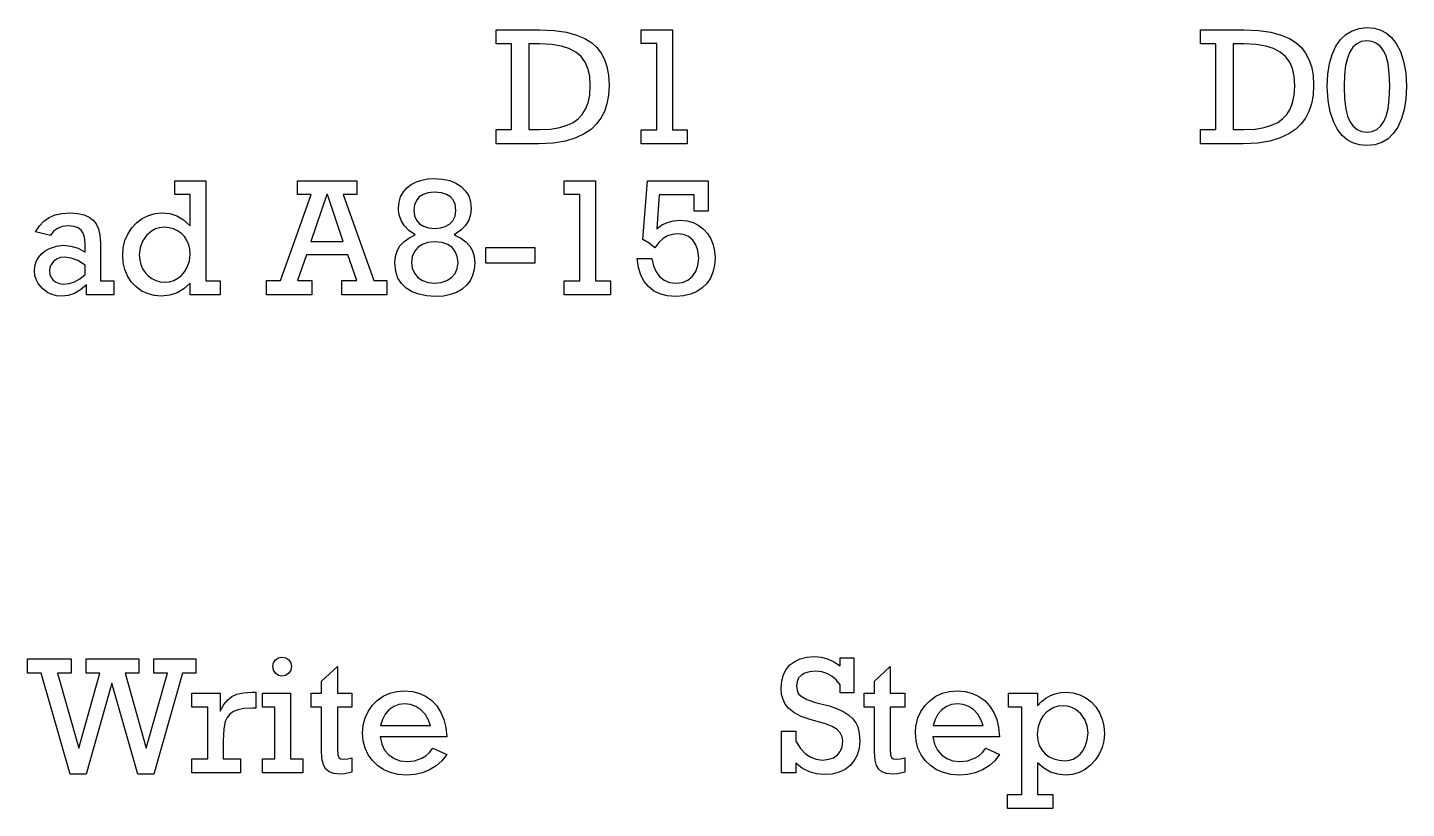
# Model space of a CAD drawing. Header units: inches. Extents: x 0.65 to 6.18, y -4.64 to -1.15.
# Drawn here: x 4.636 to 6.006, y -4.642 to -3.866 of the extents above; entities that cross this region are included whole.
import ezdxf

# ---------------------------------------------------------------- set-up
doc = ezdxf.new("R2010")
doc.units = ezdxf.units.IN
doc.header["$MEASUREMENT"] = 0
doc.layers.add('User.Drawings', color=9, linetype='CONTINUOUS', true_color=0xc2c2c2)

msp = doc.modelspace()

# ---------------------------------------------------------------- linework, layer by layer
at = {"layer": 'User.Drawings', "linetype": 'CONTINUOUS'}
for p, q in [((5.1019, -3.8821), (5.1019, -3.868)), ((5.1019, -3.868), (5.145, -3.868)), ((5.145, -3.868), (5.1596, -3.8686)), ((5.1596, -3.8686), (5.1718, -3.8704)), ((5.1718, -3.8704), (5.1819, -3.8732)), ((5.1819, -3.8732), (5.1902, -3.8768)), ((5.1902, -3.8768), (5.197, -3.8811)), ((5.2459, -3.8815), (5.2459, -3.868)), ((5.2459, -3.868), (5.2771, -3.868)), ((5.2771, -3.868), (5.2771, -3.9674)), ((5.8019, -3.8821), (5.8019, -3.868)), ((5.8019, -3.868), (5.845, -3.868)), ((5.845, -3.868), (5.8596, -3.8686)), ((5.8596, -3.8686), (5.8718, -3.8704)), ((5.8718, -3.8704), (5.8819, -3.8732)), ((5.8819, -3.8732), (5.8902, -3.8768)), ((5.8902, -3.8768), (5.897, -3.8811)), ((5.941, -3.8777), (5.9463, -3.8727)), ((5.9463, -3.8727), (5.9525, -3.8689)), ((5.9525, -3.8689), (5.9594, -3.8666)), ((5.9594, -3.8666), (5.9672, -3.8658)), ((5.9672, -3.8658), (5.9746, -3.8665)), ((5.9746, -3.8665), (5.981, -3.8684)), ((5.981, -3.8684), (5.9867, -3.8714)), ((5.9867, -3.8714), (5.9917, -3.8758)), ((5.9917, -3.8758), (5.9962, -3.8815)), ((5.1171, -3.8821), (5.1019, -3.8821)), ((5.1171, -3.9671), (5.1171, -3.8821)), ((5.1452, -3.8821), (5.1343, -3.8821)), ((5.1343, -3.8821), (5.1343, -3.9671)), ((5.1572, -3.8827), (5.1452, -3.8821)), ((5.1668, -3.8842), (5.1572, -3.8827)), ((5.1743, -3.8866), (5.1668, -3.8842)), ((5.1811, -3.8902), (5.1743, -3.8866)), ((5.1864, -3.8947), (5.1811, -3.8902)), ((5.197, -3.8811), (5.2021, -3.8857)), ((5.2021, -3.8857), (5.2062, -3.8911)), ((5.2615, -3.8815), (5.2459, -3.8815)), ((5.2615, -3.9674), (5.2615, -3.8815)), ((5.8171, -3.8821), (5.8019, -3.8821)), ((5.8171, -3.9671), (5.8171, -3.8821)), ((5.8452, -3.8821), (5.8343, -3.8821)), ((5.8343, -3.8821), (5.8343, -3.9671)), ((5.8572, -3.8827), (5.8452, -3.8821)), ((5.8668, -3.8842), (5.8572, -3.8827)), ((5.8743, -3.8866), (5.8668, -3.8842)), ((5.8811, -3.8902), (5.8743, -3.8866)), ((5.8864, -3.8947), (5.8811, -3.8902)), ((5.897, -3.8811), (5.9021, -3.8857)), ((5.9021, -3.8857), (5.9062, -3.8911)), ((5.9326, -3.8927), (5.9364, -3.8843)), ((5.9364, -3.8843), (5.941, -3.8777)), ((5.9499, -3.8905), (5.9477, -3.8961)), ((5.9531, -3.8853), (5.9499, -3.8905)), ((5.957, -3.8819), (5.9531, -3.8853)), ((5.9616, -3.8798), (5.957, -3.8819)), ((5.9671, -3.8791), (5.9616, -3.8798)), ((5.9723, -3.8797), (5.9671, -3.8791)), ((5.9767, -3.8816), (5.9723, -3.8797)), ((5.9806, -3.8847), (5.9767, -3.8816)), ((5.984, -3.8893), (5.9806, -3.8847)), ((5.9862, -3.8943), (5.984, -3.8893)), ((5.9962, -3.8815), (6.0004, -3.8895)), ((6.0004, -3.8895), (6.0036, -3.8991)), ((5.1904, -3.9002), (5.1864, -3.8947)), ((5.1931, -3.9064), (5.1904, -3.9002)), ((5.2062, -3.8911), (5.2095, -3.8974)), ((5.2095, -3.8974), (5.212, -3.9046)), ((5.8904, -3.9002), (5.8864, -3.8947)), ((5.8931, -3.9064), (5.8904, -3.9002)), ((5.9062, -3.8911), (5.9095, -3.8974)), ((5.9095, -3.8974), (5.912, -3.9046)), ((5.9284, -3.9122), (5.93, -3.9016)), ((5.93, -3.9016), (5.9326, -3.8927)), ((5.946, -3.9034), (5.9449, -3.9127)), ((5.9477, -3.8961), (5.946, -3.9034)), ((5.9881, -3.9014), (5.9862, -3.8943)), ((5.9894, -3.911), (5.9881, -3.9014)), ((6.0036, -3.8991), (6.0057, -3.9107)), ((5.1949, -3.9142), (5.1931, -3.9064)), ((5.1955, -3.9237), (5.1949, -3.9142)), ((5.212, -3.9046), (5.2136, -3.9131)), ((5.2136, -3.9131), (5.2142, -3.9229)), ((5.8949, -3.9142), (5.8931, -3.9064)), ((5.8955, -3.9237), (5.8949, -3.9142)), ((5.912, -3.9046), (5.9136, -3.9131)), ((5.9136, -3.9131), (5.9142, -3.9229)), ((5.9278, -3.9245), (5.9284, -3.9122)), ((5.9449, -3.9127), (5.9444, -3.9245)), ((5.9899, -3.9239), (5.9894, -3.911)), ((6.0057, -3.9107), (6.0064, -3.9245)), ((5.1949, -3.9329), (5.1955, -3.9237)), ((5.2142, -3.9229), (5.2136, -3.9328)), ((5.8949, -3.9329), (5.8955, -3.9237)), ((5.9142, -3.9229), (5.9136, -3.9328)), ((5.9285, -3.9382), (5.9278, -3.9245)), ((5.9444, -3.9245), (5.9449, -3.937)), ((5.9894, -3.9369), (5.9899, -3.9239)), ((6.0064, -3.9245), (6.0058, -3.9368)), ((5.1908, -3.9469), (5.1933, -3.9405)), ((5.1933, -3.9405), (5.1949, -3.9329)), ((5.212, -3.9415), (5.2095, -3.9491)), ((5.2136, -3.9328), (5.212, -3.9415)), ((5.8908, -3.9469), (5.8933, -3.9405)), ((5.8933, -3.9405), (5.8949, -3.9329)), ((5.912, -3.9415), (5.9095, -3.9491)), ((5.9136, -3.9328), (5.912, -3.9415)), ((5.9306, -3.9496), (5.9285, -3.9382)), ((5.9449, -3.937), (5.9461, -3.9465)), ((5.9882, -3.9467), (5.9894, -3.9369)), ((6.0058, -3.9368), (6.0042, -3.9473)), ((5.1785, -3.9601), (5.1834, -3.9566)), ((5.1834, -3.9566), (5.1875, -3.9522)), ((5.1875, -3.9522), (5.1908, -3.9469)), ((5.2061, -3.9557), (5.2018, -3.9616)), ((5.2095, -3.9491), (5.2061, -3.9557)), ((5.8785, -3.9601), (5.8834, -3.9566)), ((5.8834, -3.9566), (5.8875, -3.9522)), ((5.8875, -3.9522), (5.8908, -3.9469)), ((5.9061, -3.9557), (5.9018, -3.9616)), ((5.9095, -3.9491), (5.9061, -3.9557)), ((5.9338, -3.9592), (5.9306, -3.9496)), ((5.938, -3.9672), (5.9338, -3.9592)), ((5.9461, -3.9465), (5.9479, -3.9537)), ((5.9479, -3.9537), (5.9502, -3.959)), ((5.9502, -3.959), (5.9535, -3.9638)), ((5.9808, -3.9639), (5.9841, -3.9591)), ((5.9841, -3.9591), (5.9864, -3.9539)), ((5.9864, -3.9539), (5.9882, -3.9467)), ((6.0016, -3.9562), (5.9978, -3.9646)), ((6.0042, -3.9473), (6.0016, -3.9562)), ((5.1019, -3.9813), (5.1019, -3.9671)), ((5.1019, -3.9671), (5.1171, -3.9671)), ((5.1343, -3.9671), (5.145, -3.9671)), ((5.145, -3.9671), (5.156, -3.9666)), ((5.156, -3.9666), (5.1651, -3.9651)), ((5.1651, -3.9651), (5.1725, -3.9629)), ((5.1725, -3.9629), (5.1785, -3.9601)), ((5.1895, -3.9715), (5.181, -3.9755)), ((5.1966, -3.9666), (5.1895, -3.9715)), ((5.2018, -3.9616), (5.1966, -3.9666)), ((5.2459, -3.9813), (5.2459, -3.9674)), ((5.2459, -3.9674), (5.2615, -3.9674)), ((5.2771, -3.9674), (5.2918, -3.9674)), ((5.2918, -3.9674), (5.2918, -3.9813)), ((5.8019, -3.9813), (5.8019, -3.9671)), ((5.8019, -3.9671), (5.8171, -3.9671)), ((5.8343, -3.9671), (5.845, -3.9671)), ((5.845, -3.9671), (5.856, -3.9666)), ((5.856, -3.9666), (5.8651, -3.9651)), ((5.8651, -3.9651), (5.8725, -3.9629)), ((5.8725, -3.9629), (5.8785, -3.9601)), ((5.8895, -3.9715), (5.881, -3.9755)), ((5.8966, -3.9666), (5.8895, -3.9715)), ((5.9018, -3.9616), (5.8966, -3.9666)), ((5.9425, -3.973), (5.938, -3.9672)), ((5.9475, -3.9773), (5.9425, -3.973)), ((5.9535, -3.9638), (5.9574, -3.967)), ((5.9574, -3.967), (5.9619, -3.969)), ((5.9619, -3.969), (5.9672, -3.9697)), ((5.9672, -3.9697), (5.9725, -3.969)), ((5.9725, -3.969), (5.977, -3.9671)), ((5.977, -3.9671), (5.9808, -3.9639)), ((5.9933, -3.9711), (5.9881, -3.9762)), ((5.9978, -3.9646), (5.9933, -3.9711)), ((5.1443, -3.9813), (5.1019, -3.9813)), ((5.1587, -3.9806), (5.1443, -3.9813)), ((5.1708, -3.9786), (5.1587, -3.9806)), ((5.181, -3.9755), (5.1708, -3.9786)), ((5.2918, -3.9813), (5.2459, -3.9813)), ((5.8443, -3.9813), (5.8019, -3.9813)), ((5.8587, -3.9806), (5.8443, -3.9813)), ((5.8708, -3.9786), (5.8587, -3.9806)), ((5.881, -3.9755), (5.8708, -3.9786)), ((5.9533, -3.9804), (5.9475, -3.9773)), ((5.9598, -3.9823), (5.9533, -3.9804)), ((5.9672, -3.983), (5.9598, -3.9823)), ((5.975, -3.9822), (5.9672, -3.983)), ((5.9819, -3.9799), (5.975, -3.9822)), ((5.9881, -3.9762), (5.9819, -3.9799)), ((4.7827, -4.0317), (4.7827, -4.018)), ((4.7827, -4.018), (4.8135, -4.018)), ((4.8135, -4.018), (4.8135, -4.1173)), ((4.9046, -4.0317), (4.9046, -4.018)), ((4.9046, -4.018), (4.9635, -4.018)), ((4.9635, -4.018), (4.9635, -4.0317)), ((5.0098, -4.0291), (5.0133, -4.025)), ((5.0133, -4.025), (5.0176, -4.0217)), ((5.0176, -4.0217), (5.0227, -4.0191)), ((5.0227, -4.0191), (5.0281, -4.0173)), ((5.0281, -4.0173), (5.0339, -4.0162)), ((5.0339, -4.0162), (5.0402, -4.0158)), ((5.0402, -4.0158), (5.0487, -4.0164)), ((5.0487, -4.0164), (5.0558, -4.0179)), ((5.0558, -4.0179), (5.0619, -4.0204)), ((5.0619, -4.0204), (5.0671, -4.0238)), ((5.0671, -4.0238), (5.0715, -4.0282)), ((5.1696, -4.0315), (5.1696, -4.018)), ((5.1696, -4.018), (5.2008, -4.018)), ((5.2008, -4.018), (5.2008, -4.1174)), ((5.2476, -4.0762), (5.2522, -4.018)), ((5.2522, -4.018), (5.3127, -4.018)), ((5.3127, -4.018), (5.3127, -4.0481)), ((4.798, -4.0317), (4.7827, -4.0317)), ((4.798, -4.0627), (4.798, -4.0317)), ((4.9015, -4.0783), (4.9182, -4.0317)), ((4.9182, -4.0317), (4.9046, -4.0317)), ((4.9338, -4.0317), (4.9178, -4.0783)), ((4.9344, -4.0317), (4.9338, -4.0317)), ((4.95, -4.0783), (4.9344, -4.0317)), ((4.9635, -4.0317), (4.9499, -4.0317)), ((4.9499, -4.0317), (4.9806, -4.1171)), ((5.0049, -4.0453), (5.0055, -4.0391)), ((5.0055, -4.0391), (5.0071, -4.0338)), ((5.0071, -4.0338), (5.0098, -4.0291)), ((5.0227, -4.0375), (5.0209, -4.0418)), ((5.0256, -4.034), (5.0227, -4.0375)), ((5.0294, -4.0315), (5.0256, -4.034)), ((5.0343, -4.0299), (5.0294, -4.0315)), ((5.0405, -4.0294), (5.0343, -4.0299)), ((5.0476, -4.0299), (5.0405, -4.0294)), ((5.0528, -4.0315), (5.0476, -4.0299)), ((5.0566, -4.0338), (5.0528, -4.0315)), ((5.0594, -4.037), (5.0566, -4.0338)), ((5.0612, -4.0414), (5.0594, -4.037)), ((5.0619, -4.0474), (5.0612, -4.0414)), ((5.0715, -4.0282), (5.0747, -4.0331)), ((5.0747, -4.0331), (5.0766, -4.0388)), ((5.0766, -4.0388), (5.0772, -4.0455)), ((5.1852, -4.0315), (5.1696, -4.0315)), ((5.1852, -4.1174), (5.1852, -4.0315)), ((5.264, -4.0321), (5.2615, -4.0656)), ((5.2986, -4.0321), (5.264, -4.0321)), ((5.2986, -4.0481), (5.2986, -4.0321)), ((4.6526, -4.0581), (4.6578, -4.0545)), ((4.6578, -4.0545), (4.6637, -4.052)), ((4.6637, -4.052), (4.6705, -4.0504)), ((4.6705, -4.0504), (4.6783, -4.0498)), ((4.6783, -4.0498), (4.6863, -4.0504)), ((4.6863, -4.0504), (4.6927, -4.0519)), ((4.6927, -4.0519), (4.6976, -4.0541)), ((4.6976, -4.0541), (4.7015, -4.0571)), ((4.7504, -4.0555), (4.7566, -4.0524)), ((4.7566, -4.0524), (4.7632, -4.0505)), ((4.7632, -4.0505), (4.7701, -4.0498)), ((4.7701, -4.0498), (4.7776, -4.0506)), ((4.7776, -4.0506), (4.7847, -4.0529)), ((4.7847, -4.0529), (4.7913, -4.0568)), ((5.0051, -4.0471), (5.0049, -4.0453)), ((5.0056, -4.0517), (5.0051, -4.0471)), ((5.0075, -4.0574), (5.0056, -4.0517)), ((5.0209, -4.0418), (5.0202, -4.0471)), ((5.0202, -4.0471), (5.0209, -4.0527)), ((5.0209, -4.0527), (5.0228, -4.0572)), ((5.059, -4.0577), (5.0611, -4.0533)), ((5.0611, -4.0533), (5.0619, -4.0474)), ((5.0766, -4.0516), (5.0747, -4.0572)), ((5.0772, -4.0455), (5.0766, -4.0516)), ((5.3127, -4.0481), (5.2986, -4.0481)), ((4.6442, -4.0686), (4.6481, -4.0628)), ((4.6591, -4.0724), (4.6442, -4.0686)), ((4.6481, -4.0628), (4.6526, -4.0581)), ((4.6623, -4.0682), (4.6591, -4.0724)), ((4.6662, -4.0653), (4.6623, -4.0682)), ((4.6708, -4.0636), (4.6662, -4.0653)), ((4.6768, -4.0629), (4.6708, -4.0636)), ((4.6826, -4.0635), (4.6768, -4.0629)), ((4.6867, -4.0649), (4.6826, -4.0635)), ((4.6896, -4.067), (4.6867, -4.0649)), ((4.6917, -4.0699), (4.6896, -4.067)), ((4.7015, -4.0571), (4.7045, -4.0609)), ((4.7045, -4.0609), (4.7068, -4.0658)), ((4.7068, -4.0658), (4.7083, -4.072)), ((4.7361, -4.0709), (4.74, -4.0648)), ((4.74, -4.0648), (4.7447, -4.0598)), ((4.7447, -4.0598), (4.7504, -4.0555)), ((4.7595, -4.068), (4.7545, -4.0724)), ((4.7634, -4.0659), (4.7595, -4.068)), ((4.7676, -4.0646), (4.7634, -4.0659)), ((4.7723, -4.0642), (4.7676, -4.0646)), ((4.7771, -4.0646), (4.7723, -4.0642)), ((4.7815, -4.0657), (4.7771, -4.0646)), ((4.7855, -4.0677), (4.7815, -4.0657)), ((4.7892, -4.0703), (4.7855, -4.0677)), ((4.7913, -4.0568), (4.798, -4.0627)), ((5.0107, -4.0626), (5.0075, -4.0574)), ((5.0153, -4.0673), (5.0107, -4.0626)), ((5.0216, -4.0717), (5.0153, -4.0673)), ((5.0228, -4.0572), (5.0258, -4.0607)), ((5.0258, -4.0607), (5.0298, -4.0632)), ((5.0298, -4.0632), (5.0349, -4.0648)), ((5.0349, -4.0648), (5.0414, -4.0653)), ((5.0414, -4.0653), (5.0467, -4.0649)), ((5.0467, -4.0649), (5.0514, -4.0634)), ((5.0514, -4.0634), (5.0557, -4.061)), ((5.0557, -4.061), (5.059, -4.0577)), ((5.0668, -4.0672), (5.0604, -4.0717)), ((5.0715, -4.0624), (5.0668, -4.0672)), ((5.0747, -4.0572), (5.0715, -4.0624)), ((5.2615, -4.0656), (5.2667, -4.0619)), ((5.2667, -4.0619), (5.2723, -4.0593)), ((5.2723, -4.0593), (5.2783, -4.0577)), ((5.2783, -4.0577), (5.2848, -4.0572)), ((5.2848, -4.0572), (5.2917, -4.0578)), ((5.2917, -4.0578), (5.2978, -4.0595)), ((5.2978, -4.0595), (5.3032, -4.0623)), ((5.3032, -4.0623), (5.3081, -4.066)), ((5.3081, -4.066), (5.3121, -4.0705)), ((4.6651, -4.0829), (4.6719, -4.0821)), ((4.6719, -4.0821), (4.6795, -4.0829)), ((4.693, -4.0742), (4.6917, -4.0699)), ((4.6935, -4.0803), (4.693, -4.0742)), ((4.6935, -4.0889), (4.6935, -4.0803)), ((4.7083, -4.072), (4.7088, -4.08)), ((4.7088, -4.08), (4.7088, -4.1174)), ((4.7315, -4.0845), (4.7332, -4.0775)), ((4.7332, -4.0775), (4.7361, -4.0709)), ((4.7507, -4.0781), (4.7482, -4.0846)), ((4.7545, -4.0724), (4.7507, -4.0781)), ((4.7922, -4.0735), (4.7892, -4.0703)), ((4.7947, -4.0774), (4.7922, -4.0735)), ((4.7965, -4.0815), (4.7947, -4.0774)), ((4.7977, -4.086), (4.7965, -4.0815)), ((4.8876, -4.1171), (4.9015, -4.0783)), ((4.9178, -4.0783), (4.95, -4.0783)), ((5.0063, -4.0828), (5.0101, -4.0786)), ((5.0101, -4.0786), (5.0151, -4.0749)), ((5.0151, -4.0749), (5.0216, -4.0717)), ((5.0286, -4.0812), (5.0241, -4.0842)), ((5.034, -4.0793), (5.0286, -4.0812)), ((5.0405, -4.0786), (5.034, -4.0793)), ((5.0482, -4.0793), (5.0405, -4.0786)), ((5.0539, -4.0812), (5.0482, -4.0793)), ((5.0582, -4.0842), (5.0539, -4.0812)), ((5.0604, -4.0717), (5.0669, -4.0749)), ((5.0669, -4.0749), (5.072, -4.0786)), ((5.072, -4.0786), (5.0758, -4.0829)), ((5.254, -4.0801), (5.2476, -4.0762)), ((5.2595, -4.0847), (5.254, -4.0801)), ((5.2635, -4.0794), (5.2595, -4.0847)), ((5.2678, -4.0755), (5.2635, -4.0794)), ((5.2723, -4.0728), (5.2678, -4.0755)), ((5.277, -4.0713), (5.2723, -4.0728)), ((5.2821, -4.0707), (5.277, -4.0713)), ((5.288, -4.0714), (5.2821, -4.0707)), ((5.293, -4.0735), (5.288, -4.0714)), ((5.2973, -4.077), (5.293, -4.0735)), ((5.3005, -4.0815), (5.2973, -4.077)), ((5.3025, -4.0873), (5.3005, -4.0815)), ((5.3121, -4.0705), (5.3153, -4.0758)), ((5.3153, -4.0758), (5.3176, -4.0816)), ((5.3176, -4.0816), (5.319, -4.0878)), ((4.645, -4.0983), (4.6473, -4.0943)), ((4.6473, -4.0943), (4.6502, -4.0907)), ((4.6502, -4.0907), (4.6538, -4.0877)), ((4.6538, -4.0877), (4.6582, -4.0853)), ((4.6582, -4.0853), (4.6651, -4.0829)), ((4.6657, -4.0957), (4.6626, -4.0978)), ((4.6692, -4.0944), (4.6657, -4.0957)), ((4.6732, -4.094), (4.6692, -4.0944)), ((4.6797, -4.0948), (4.6732, -4.094)), ((4.6795, -4.0829), (4.6866, -4.0851)), ((4.6865, -4.0973), (4.6797, -4.0948)), ((4.6866, -4.0851), (4.6935, -4.0889)), ((4.7309, -4.092), (4.731, -4.0915)), ((4.7315, -4.0994), (4.7309, -4.092)), ((4.731, -4.0915), (4.7315, -4.0845)), ((4.7482, -4.0846), (4.7474, -4.0915)), ((4.7474, -4.0915), (4.7478, -4.0966)), ((4.7972, -4.098), (4.798, -4.0909)), ((4.798, -4.0909), (4.7977, -4.086)), ((4.9134, -4.0916), (4.9046, -4.1171)), ((4.9546, -4.0916), (4.9134, -4.0916)), ((4.9634, -4.1171), (4.9546, -4.0916)), ((5.0014, -4.0991), (5.002, -4.0933)), ((5.002, -4.0933), (5.0036, -4.0877)), ((5.0036, -4.0877), (5.0063, -4.0828)), ((5.0186, -4.0932), (5.0179, -4.0991)), ((5.0207, -4.0883), (5.0186, -4.0932)), ((5.0241, -4.0842), (5.0207, -4.0883)), ((5.0614, -4.0883), (5.0582, -4.0842)), ((5.0634, -4.0932), (5.0614, -4.0883)), ((5.0641, -4.0991), (5.0634, -4.0932)), ((5.0758, -4.0829), (5.0785, -4.0877)), ((5.0785, -4.0877), (5.0802, -4.0933)), ((5.0802, -4.0933), (5.0808, -4.0997)), ((5.0917, -4.0999), (5.0917, -4.0843)), ((5.0917, -4.0843), (5.1405, -4.0843)), ((5.1405, -4.0843), (5.1405, -4.0999)), ((5.2434, -4.1042), (5.2422, -4.0951)), ((5.2422, -4.0951), (5.2568, -4.0951)), ((5.2568, -4.0951), (5.2584, -4.1026)), ((5.3033, -4.0948), (5.3025, -4.0873)), ((5.3025, -4.1021), (5.3033, -4.0948)), ((5.3195, -4.0945), (5.3189, -4.102)), ((5.319, -4.0878), (5.3195, -4.0945)), ((4.6432, -4.1075), (4.6437, -4.1027)), ((4.6437, -4.112), (4.6432, -4.1075)), ((4.6432, -4.1075), (4.6432, -4.1075)), ((4.6437, -4.1027), (4.645, -4.0983)), ((4.6586, -4.1038), (4.6581, -4.1075)), ((4.6581, -4.1075), (4.6585, -4.1111)), ((4.6601, -4.1007), (4.6586, -4.1038)), ((4.6626, -4.0978), (4.6601, -4.1007)), ((4.6935, -4.1018), (4.6865, -4.0973)), ((4.6935, -4.1111), (4.6935, -4.1018)), ((4.7331, -4.1062), (4.7315, -4.0994)), ((4.7358, -4.1125), (4.7331, -4.1062)), ((4.7478, -4.0966), (4.7489, -4.1012)), ((4.7489, -4.1012), (4.7507, -4.1054)), ((4.7507, -4.1054), (4.7532, -4.1093)), ((4.7532, -4.1093), (4.7562, -4.1125)), ((4.7892, -4.112), (4.7922, -4.1086)), ((4.7922, -4.1086), (4.7947, -4.1046)), ((4.7947, -4.1046), (4.7972, -4.098)), ((5.0014, -4.0997), (5.0014, -4.0991)), ((5.0022, -4.108), (5.0014, -4.0997)), ((5.0044, -4.1147), (5.0022, -4.108)), ((5.0179, -4.0991), (5.0186, -4.105)), ((5.0186, -4.105), (5.0207, -4.1099)), ((5.0207, -4.1099), (5.0243, -4.114)), ((5.0612, -4.11), (5.0633, -4.1051)), ((5.0633, -4.1051), (5.0641, -4.0991)), ((5.0802, -4.1063), (5.0786, -4.1121)), ((5.0808, -4.0997), (5.0802, -4.1063)), ((5.1405, -4.0999), (5.0917, -4.0999)), ((5.2457, -4.1118), (5.2434, -4.1042)), ((5.2584, -4.1026), (5.261, -4.1085)), ((5.261, -4.1085), (5.2644, -4.1132)), ((5.297, -4.1129), (5.3004, -4.108)), ((5.3004, -4.108), (5.3025, -4.1021)), ((5.3173, -4.1087), (5.3148, -4.1147)), ((5.3189, -4.102), (5.3173, -4.1087)), ((4.6449, -4.1162), (4.6437, -4.112)), ((4.6469, -4.1201), (4.6449, -4.1162)), ((4.6511, -4.1252), (4.6469, -4.1201)), ((4.6585, -4.1111), (4.6598, -4.1142)), ((4.6598, -4.1142), (4.662, -4.1169)), ((4.662, -4.1169), (4.6648, -4.1189)), ((4.6648, -4.1189), (4.6681, -4.1201)), ((4.6681, -4.1201), (4.6721, -4.1206)), ((4.6721, -4.1206), (4.6776, -4.12)), ((4.6776, -4.12), (4.6829, -4.1183)), ((4.6829, -4.1183), (4.6882, -4.1154)), ((4.6882, -4.1154), (4.6935, -4.1111)), ((4.6951, -4.1215), (4.6891, -4.1265)), ((4.6951, -4.1313), (4.6951, -4.1215)), ((4.7088, -4.1174), (4.7221, -4.1174)), ((4.7221, -4.1174), (4.7221, -4.1313)), ((4.7395, -4.1183), (4.7358, -4.1125)), ((4.744, -4.1231), (4.7395, -4.1183)), ((4.7494, -4.1272), (4.744, -4.1231)), ((4.7562, -4.1125), (4.7598, -4.1151)), ((4.7598, -4.1151), (4.7637, -4.1171)), ((4.7637, -4.1171), (4.768, -4.1183)), ((4.768, -4.1183), (4.7726, -4.1187)), ((4.7726, -4.1187), (4.7773, -4.1183)), ((4.7773, -4.1183), (4.7816, -4.117)), ((4.7816, -4.117), (4.7856, -4.1148)), ((4.7856, -4.1148), (4.7892, -4.112)), ((4.798, -4.1196), (4.7916, -4.1254)), ((4.798, -4.1313), (4.798, -4.1196)), ((4.8135, -4.1173), (4.8278, -4.1173)), ((4.8278, -4.1173), (4.8278, -4.1313)), ((4.8739, -4.1313), (4.8739, -4.1171)), ((4.8739, -4.1171), (4.8876, -4.1171)), ((4.9046, -4.1171), (4.9189, -4.1171)), ((4.9189, -4.1171), (4.9189, -4.1313)), ((4.9485, -4.1313), (4.9485, -4.1171)), ((4.9485, -4.1171), (4.9634, -4.1171)), ((4.9806, -4.1171), (4.9933, -4.1171)), ((4.9933, -4.1171), (4.9933, -4.1313)), ((5.0079, -4.1202), (5.0044, -4.1147)), ((5.0127, -4.1248), (5.0079, -4.1202)), ((5.0243, -4.114), (5.0288, -4.1171)), ((5.0288, -4.1171), (5.0344, -4.119)), ((5.0344, -4.119), (5.0411, -4.1197)), ((5.0411, -4.1197), (5.0475, -4.119)), ((5.0475, -4.119), (5.0529, -4.1171)), ((5.0529, -4.1171), (5.0576, -4.1141)), ((5.0576, -4.1141), (5.0612, -4.11)), ((5.0726, -4.1218), (5.0681, -4.1257)), ((5.0761, -4.1173), (5.0726, -4.1218)), ((5.0786, -4.1121), (5.0761, -4.1173)), ((5.1696, -4.1313), (5.1696, -4.1174)), ((5.1696, -4.1174), (5.1852, -4.1174)), ((5.2008, -4.1174), (5.2155, -4.1174)), ((5.2155, -4.1174), (5.2155, -4.1313)), ((5.249, -4.1181), (5.2457, -4.1118)), ((5.2532, -4.1232), (5.249, -4.1181)), ((5.2584, -4.1274), (5.2532, -4.1232)), ((5.2644, -4.1132), (5.2689, -4.1168)), ((5.2689, -4.1168), (5.2742, -4.119)), ((5.2742, -4.119), (5.2806, -4.1198)), ((5.2806, -4.1198), (5.287, -4.119)), ((5.287, -4.119), (5.2924, -4.1167)), ((5.2924, -4.1167), (5.297, -4.1129)), ((5.3112, -4.1201), (5.3067, -4.1245)), ((5.3148, -4.1147), (5.3112, -4.1201)), ((4.6566, -4.1292), (4.6511, -4.1252)), ((4.6608, -4.131), (4.6566, -4.1292)), ((4.6652, -4.1322), (4.6608, -4.131)), ((4.67, -4.1326), (4.6652, -4.1322)), ((4.6766, -4.1319), (4.67, -4.1326)), ((4.683, -4.1299), (4.6766, -4.1319)), ((4.6891, -4.1265), (4.683, -4.1299)), ((4.7221, -4.1313), (4.6951, -4.1313)), ((4.7555, -4.1301), (4.7494, -4.1272)), ((4.7622, -4.1319), (4.7555, -4.1301)), ((4.7696, -4.1326), (4.7622, -4.1319)), ((4.7776, -4.1317), (4.7696, -4.1326)), ((4.7849, -4.1294), (4.7776, -4.1317)), ((4.7916, -4.1254), (4.7849, -4.1294)), ((4.8278, -4.1313), (4.798, -4.1313)), ((4.9189, -4.1313), (4.8739, -4.1313)), ((4.9933, -4.1313), (4.9485, -4.1313)), ((5.0185, -4.1282), (5.0127, -4.1248)), ((5.0252, -4.1308), (5.0185, -4.1282)), ((5.0329, -4.1324), (5.0252, -4.1308)), ((5.0418, -4.133), (5.0329, -4.1324)), ((5.0497, -4.1325), (5.0418, -4.133)), ((5.0566, -4.1311), (5.0497, -4.1325)), ((5.0626, -4.1289), (5.0566, -4.1311)), ((5.0681, -4.1257), (5.0626, -4.1289)), ((5.2155, -4.1313), (5.1696, -4.1313)), ((5.2646, -4.1304), (5.2584, -4.1274)), ((5.2719, -4.1323), (5.2646, -4.1304)), ((5.2805, -4.133), (5.2719, -4.1323)), ((5.2882, -4.1324), (5.2805, -4.133)), ((5.2951, -4.1308), (5.2882, -4.1324)), ((5.3012, -4.1282), (5.2951, -4.1308)), ((5.3067, -4.1245), (5.3012, -4.1282)), ((4.6364, -4.5071), (4.6364, -4.493)), ((4.6364, -4.493), (4.6798, -4.493)), ((4.6798, -4.493), (4.6798, -4.5071)), ((4.6947, -4.5071), (4.6947, -4.493)), ((4.6947, -4.493), (4.7468, -4.493)), ((4.7468, -4.493), (4.7468, -4.5071)), ((4.7619, -4.5071), (4.7619, -4.493)), ((4.7619, -4.493), (4.8036, -4.493)), ((4.8036, -4.493), (4.8036, -4.5071)), ((4.8827, -4.494), (4.8857, -4.4919)), ((4.8857, -4.4919), (4.8892, -4.4912)), ((4.8892, -4.4912), (4.8929, -4.4919)), ((4.8929, -4.4919), (4.8959, -4.494)), ((5.3986, -4.4956), (5.4041, -4.493)), ((5.4041, -4.493), (5.4106, -4.4914)), ((5.4106, -4.4914), (5.4184, -4.4908)), ((5.4184, -4.4908), (5.425, -4.4914)), ((5.425, -4.4914), (5.4313, -4.493)), ((5.4313, -4.493), (5.4375, -4.4958)), ((5.4437, -4.4998), (5.4437, -4.4921)), ((5.4437, -4.4921), (5.4575, -4.4921)), ((5.4575, -4.4921), (5.4575, -4.5266)), ((4.6498, -4.5071), (4.6364, -4.5071)), ((4.6788, -4.6076), (4.6498, -4.5071)), ((4.6798, -4.5071), (4.6662, -4.5071)), ((4.6662, -4.5071), (4.6873, -4.5817)), ((4.6873, -4.5817), (4.7083, -4.5071)), ((4.7083, -4.5071), (4.6947, -4.5071)), ((4.7468, -4.5071), (4.7334, -4.5071)), ((4.7334, -4.5071), (4.7541, -4.5817)), ((4.7541, -4.5817), (4.7754, -4.5071)), ((4.7905, -4.5071), (4.7618, -4.6076)), ((4.7754, -4.5071), (4.7619, -4.5071)), ((4.8036, -4.5071), (4.7905, -4.5071)), ((4.88, -4.5006), (4.8807, -4.4971)), ((4.8807, -4.5042), (4.88, -4.5006)), ((4.8807, -4.4971), (4.8827, -4.494)), ((4.8827, -4.5073), (4.8807, -4.5042)), ((4.8959, -4.494), (4.898, -4.497)), ((4.898, -4.5042), (4.8959, -4.5073)), ((4.898, -4.497), (4.8987, -4.5006)), ((4.8987, -4.5006), (4.898, -4.5042)), ((4.9286, -4.515), (4.9442, -4.5007)), ((4.9442, -4.5007), (4.9442, -4.527)), ((5.3874, -4.5086), (5.3902, -4.5034)), ((5.3902, -4.5034), (5.3939, -4.499)), ((5.3939, -4.499), (5.3986, -4.4956)), ((5.4088, -4.5071), (5.4053, -4.5091)), ((5.4134, -4.5058), (5.4088, -4.5071)), ((5.4196, -4.5053), (5.4134, -4.5058)), ((5.4255, -4.5059), (5.4196, -4.5053)), ((5.4307, -4.5075), (5.4255, -4.5059)), ((5.4375, -4.4958), (5.4437, -4.4998)), ((5.4778, -4.515), (5.4934, -4.5007)), ((5.4934, -4.5007), (5.4934, -4.527)), ((4.7202, -4.5173), (4.6947, -4.6076)), ((4.7458, -4.6076), (4.7202, -4.5173)), ((4.8857, -4.5094), (4.8827, -4.5073)), ((4.8892, -4.5101), (4.8857, -4.5094)), ((4.8928, -4.5094), (4.8892, -4.5101)), ((4.8959, -4.5073), (4.8928, -4.5094)), ((4.9286, -4.527), (4.9286, -4.515)), ((5.3851, -4.5223), (5.3857, -4.5148)), ((5.3857, -4.5148), (5.3874, -4.5086)), ((5.4009, -4.5155), (5.4003, -4.5199)), ((5.4003, -4.5199), (5.4009, -4.5242)), ((5.4025, -4.5119), (5.4009, -4.5155)), ((5.4053, -4.5091), (5.4025, -4.5119)), ((5.4355, -4.5101), (5.4307, -4.5075)), ((5.4398, -4.5138), (5.4355, -4.5101)), ((5.4437, -4.5187), (5.4398, -4.5138)), ((5.4437, -4.5266), (5.4437, -4.5187)), ((5.4778, -4.527), (5.4778, -4.515)), ((4.7995, -4.5409), (4.7995, -4.527)), ((4.7995, -4.527), (4.8277, -4.527)), ((4.8277, -4.527), (4.8277, -4.5451)), ((4.8314, -4.5384), (4.8353, -4.5336)), ((4.8353, -4.5336), (4.8395, -4.5303)), ((4.8395, -4.5303), (4.8444, -4.5281)), ((4.8444, -4.5281), (4.851, -4.5267)), ((4.851, -4.5267), (4.8596, -4.5261)), ((4.8596, -4.5261), (4.8632, -4.5261)), ((4.8632, -4.5261), (4.8632, -4.5419)), ((4.8698, -4.5409), (4.8698, -4.527)), ((4.8698, -4.527), (4.8978, -4.527)), ((4.8978, -4.527), (4.8978, -4.5924)), ((4.9183, -4.5409), (4.9183, -4.527)), ((4.9183, -4.527), (4.9286, -4.527)), ((4.9442, -4.527), (4.9586, -4.527)), ((4.9586, -4.527), (4.9586, -4.5409)), ((4.9789, -4.5392), (4.9838, -4.5343)), ((4.9838, -4.5343), (4.9897, -4.5302)), ((4.9897, -4.5302), (4.9962, -4.5272)), ((4.9962, -4.5272), (5.0032, -4.5255)), ((5.0032, -4.5255), (5.0107, -4.5248)), ((5.0107, -4.5248), (5.0188, -4.5255)), ((5.0188, -4.5255), (5.0261, -4.5274)), ((5.0261, -4.5274), (5.0325, -4.5304)), ((5.0325, -4.5304), (5.0382, -4.5345)), ((5.0382, -4.5345), (5.043, -4.5398)), ((5.3856, -4.5283), (5.3851, -4.5223)), ((5.387, -4.5335), (5.3856, -4.5283)), ((5.3893, -4.538), (5.387, -4.5335)), ((5.4009, -4.5242), (5.4024, -4.5276)), ((5.4024, -4.5276), (5.405, -4.5302)), ((5.405, -4.5302), (5.4105, -4.5333)), ((5.4105, -4.5333), (5.4194, -4.5363)), ((5.4575, -4.5266), (5.4437, -4.5266)), ((5.4675, -4.5409), (5.4675, -4.527)), ((5.4675, -4.527), (5.4778, -4.527)), ((5.4934, -4.527), (5.5079, -4.527)), ((5.5079, -4.527), (5.5079, -4.5409)), ((5.5281, -4.5392), (5.5331, -4.5343)), ((5.5331, -4.5343), (5.5389, -4.5302)), ((5.5389, -4.5302), (5.5455, -4.5272)), ((5.5455, -4.5272), (5.5524, -4.5255)), ((5.5524, -4.5255), (5.5599, -4.5248)), ((5.5599, -4.5248), (5.5681, -4.5255)), ((5.5681, -4.5255), (5.5753, -4.5274)), ((5.5753, -4.5274), (5.5817, -4.5304)), ((5.5817, -4.5304), (5.5874, -4.5345)), ((5.5874, -4.5345), (5.5923, -4.5398)), ((5.6109, -4.5409), (5.6109, -4.527)), ((5.6109, -4.527), (5.6398, -4.527)), ((5.6398, -4.527), (5.6398, -4.5398)), ((5.6439, -4.5355), (5.6482, -4.5321)), ((5.6482, -4.5321), (5.6527, -4.5295)), ((5.6527, -4.5295), (5.6575, -4.5276)), ((5.6575, -4.5276), (5.6626, -4.5265)), ((5.6626, -4.5265), (5.6678, -4.5261)), ((5.6678, -4.5261), (5.6752, -4.5268)), ((5.6752, -4.5268), (5.6818, -4.5286)), ((5.6818, -4.5286), (5.6878, -4.5317)), ((5.6878, -4.5317), (5.6932, -4.5358)), ((4.8154, -4.5409), (4.7995, -4.5409)), ((4.8154, -4.5924), (4.8154, -4.5409)), ((4.8277, -4.5451), (4.8314, -4.5384)), ((4.8373, -4.5478), (4.8346, -4.5511)), ((4.841, -4.5452), (4.8373, -4.5478)), ((4.8452, -4.5435), (4.841, -4.5452)), ((4.8513, -4.5423), (4.8452, -4.5435)), ((4.8598, -4.5419), (4.8513, -4.5423)), ((4.8632, -4.5419), (4.8598, -4.5419)), ((4.8822, -4.5409), (4.8698, -4.5409)), ((4.8822, -4.5924), (4.8822, -4.5409)), ((4.9286, -4.5409), (4.9183, -4.5409)), ((4.9286, -4.5857), (4.9286, -4.5409)), ((4.9586, -4.5409), (4.9442, -4.5409)), ((4.9442, -4.5409), (4.9442, -4.5825)), ((4.9718, -4.5517), (4.9748, -4.5452)), ((4.9748, -4.5452), (4.9789, -4.5392)), ((4.9917, -4.548), (4.9889, -4.5531)), ((4.9955, -4.5437), (4.9917, -4.548)), ((5.0002, -4.5404), (4.9955, -4.5437)), ((5.0053, -4.5385), (5.0002, -4.5404)), ((5.011, -4.5378), (5.0053, -4.5385)), ((5.0169, -4.5385), (5.011, -4.5378)), ((5.0223, -4.5404), (5.0169, -4.5385)), ((5.0273, -4.5437), (5.0223, -4.5404)), ((5.0314, -4.548), (5.0273, -4.5437)), ((5.0345, -4.5532), (5.0314, -4.548)), ((5.043, -4.5398), (5.0471, -4.5462)), ((5.0471, -4.5462), (5.0501, -4.5532)), ((5.3924, -4.5419), (5.3893, -4.538)), ((5.3977, -4.5462), (5.3924, -4.5419)), ((5.405, -4.5502), (5.3977, -4.5462)), ((5.4194, -4.5363), (5.4328, -4.5398)), ((5.4328, -4.5398), (5.4411, -4.5425)), ((5.4411, -4.5425), (5.4475, -4.5455)), ((5.4475, -4.5455), (5.4523, -4.5488)), ((5.4778, -4.5409), (5.4675, -4.5409)), ((5.4778, -4.5857), (5.4778, -4.5409)), ((5.5079, -4.5409), (5.4934, -4.5409)), ((5.4934, -4.5409), (5.4934, -4.5825)), ((5.521, -4.5517), (5.524, -4.5452)), ((5.524, -4.5452), (5.5281, -4.5392)), ((5.5409, -4.548), (5.5381, -4.5531)), ((5.5447, -4.5437), (5.5409, -4.548)), ((5.5494, -4.5404), (5.5447, -4.5437)), ((5.5545, -4.5385), (5.5494, -4.5404)), ((5.5602, -4.5378), (5.5545, -4.5385)), ((5.5661, -4.5385), (5.5602, -4.5378)), ((5.5715, -4.5404), (5.5661, -4.5385)), ((5.5765, -4.5437), (5.5715, -4.5404)), ((5.5807, -4.548), (5.5765, -4.5437)), ((5.5837, -4.5532), (5.5807, -4.548)), ((5.5923, -4.5398), (5.5963, -4.5462)), ((5.5963, -4.5462), (5.5993, -4.5532)), ((5.6242, -4.5409), (5.6109, -4.5409)), ((5.6242, -4.5679), (5.6242, -4.5409)), ((5.6398, -4.5398), (5.6439, -4.5355)), ((5.6483, -4.5464), (5.6453, -4.5498)), ((5.652, -4.5435), (5.6483, -4.5464)), ((5.656, -4.5414), (5.652, -4.5435)), ((5.6604, -4.5401), (5.656, -4.5414)), ((5.6652, -4.5396), (5.6604, -4.5401)), ((5.6698, -4.5401), (5.6652, -4.5396)), ((5.674, -4.5413), (5.6698, -4.5401)), ((5.6779, -4.5433), (5.674, -4.5413)), ((5.683, -4.5475), (5.6779, -4.5433)), ((5.6868, -4.5531), (5.683, -4.5475)), ((5.6932, -4.5358), (5.6977, -4.5407)), ((5.6977, -4.5407), (5.7014, -4.5466)), ((5.7014, -4.5466), (5.7041, -4.553)), ((4.8328, -4.5552), (4.8314, -4.5626)), ((4.8346, -4.5511), (4.8328, -4.5552)), ((4.9693, -4.5666), (4.9699, -4.5593)), ((4.9699, -4.5588), (4.9718, -4.5517)), ((4.9699, -4.5593), (4.9699, -4.5588)), ((4.9889, -4.5531), (4.987, -4.5593)), ((4.987, -4.5593), (5.0366, -4.5593)), ((5.0366, -4.5593), (5.0345, -4.5532)), ((5.0501, -4.5532), (5.052, -4.5612)), ((5.052, -4.5612), (5.0529, -4.5705)), ((5.415, -4.5537), (5.405, -4.5502)), ((5.4291, -4.5577), (5.415, -4.5537)), ((5.436, -4.5602), (5.4291, -4.5577)), ((5.4407, -4.5632), (5.436, -4.5602)), ((5.4523, -4.5488), (5.4565, -4.5527)), ((5.4565, -4.5527), (5.4594, -4.5567)), ((5.4594, -4.5567), (5.4612, -4.5606)), ((5.4612, -4.5606), (5.4627, -4.567)), ((5.5185, -4.5666), (5.5191, -4.5593)), ((5.5191, -4.5593), (5.5192, -4.5588)), ((5.5192, -4.5588), (5.521, -4.5517)), ((5.5381, -4.5531), (5.5362, -4.5593)), ((5.5362, -4.5593), (5.5858, -4.5593)), ((5.5858, -4.5593), (5.5837, -4.5532)), ((5.5993, -4.5532), (5.6012, -4.5612)), ((5.6012, -4.5612), (5.6021, -4.5705)), ((5.6404, -4.5604), (5.6396, -4.5679)), ((5.6428, -4.5538), (5.6404, -4.5604)), ((5.6453, -4.5498), (5.6428, -4.5538)), ((5.6892, -4.5595), (5.6868, -4.5531)), ((5.6901, -4.5665), (5.6892, -4.5595)), ((5.7041, -4.553), (5.7057, -4.5598)), ((5.7057, -4.5598), (5.7063, -4.5671)), ((4.8314, -4.5626), (4.8308, -4.5745)), ((4.8308, -4.5745), (4.8308, -4.5924)), ((4.97, -4.5745), (4.9693, -4.5666)), ((4.9718, -4.5816), (4.97, -4.5745)), ((5.0529, -4.5705), (4.9866, -4.5705)), ((4.9866, -4.5705), (4.9883, -4.5777)), ((5.3855, -4.6063), (5.3855, -4.5649)), ((5.3855, -4.5649), (5.3997, -4.5649)), ((5.3997, -4.5649), (5.3997, -4.5749)), ((5.3997, -4.5749), (5.4044, -4.582)), ((5.4439, -4.5665), (5.4407, -4.5632)), ((5.4457, -4.5703), (5.4439, -4.5665)), ((5.4463, -4.5746), (5.4457, -4.5703)), ((5.4457, -4.5804), (5.4463, -4.5746)), ((5.4632, -4.5745), (5.4626, -4.5821)), ((5.4627, -4.567), (5.4632, -4.5745)), ((5.5192, -4.5745), (5.5185, -4.5666)), ((5.521, -4.5816), (5.5192, -4.5745)), ((5.6021, -4.5705), (5.5358, -4.5705)), ((5.5358, -4.5705), (5.5375, -4.5777)), ((5.6242, -4.6277), (5.6242, -4.5679)), ((5.6396, -4.5679), (5.6401, -4.5739)), ((5.6401, -4.5739), (5.6416, -4.5791)), ((5.6871, -4.5802), (5.6893, -4.5735)), ((5.6893, -4.5735), (5.6901, -4.5665)), ((5.7057, -4.5743), (5.704, -4.5811)), ((5.7063, -4.5671), (5.7057, -4.5743)), ((4.9292, -4.5936), (4.9286, -4.5857)), ((4.9442, -4.5825), (4.9446, -4.5883)), ((4.9446, -4.5883), (4.9456, -4.5909)), ((4.9749, -4.5882), (4.9718, -4.5816)), ((4.979, -4.5941), (4.9749, -4.5882)), ((4.9883, -4.5777), (4.9912, -4.5836)), ((4.9912, -4.5836), (4.9954, -4.5884)), ((4.9954, -4.5884), (5.0006, -4.5921)), ((5.028, -4.5918), (5.0322, -4.5893)), ((5.0322, -4.5893), (5.0359, -4.586)), ((5.0359, -4.586), (5.0392, -4.5818)), ((5.0392, -4.5818), (5.0529, -4.588)), ((5.0529, -4.588), (5.0481, -4.5942)), ((5.4044, -4.582), (5.4093, -4.5872)), ((5.4093, -4.5872), (5.4145, -4.5907)), ((5.4372, -4.5912), (5.441, -4.5885)), ((5.441, -4.5885), (5.4439, -4.5849)), ((5.4439, -4.5849), (5.4457, -4.5804)), ((5.4607, -4.5886), (5.4578, -4.5941)), ((5.4626, -4.5821), (5.4607, -4.5886)), ((5.4784, -4.5936), (5.4778, -4.5857)), ((5.4934, -4.5825), (5.4938, -4.5883)), ((5.4938, -4.5883), (5.4948, -4.5909)), ((5.5241, -4.5882), (5.521, -4.5816)), ((5.5283, -4.5941), (5.5241, -4.5882)), ((5.5375, -4.5777), (5.5404, -4.5836)), ((5.5404, -4.5836), (5.5446, -4.5884)), ((5.5446, -4.5884), (5.5498, -4.5921)), ((5.5772, -4.5918), (5.5814, -4.5893)), ((5.5814, -4.5893), (5.5851, -4.586)), ((5.5851, -4.586), (5.5884, -4.5818)), ((5.5884, -4.5818), (5.6021, -4.588)), ((5.6021, -4.588), (5.5973, -4.5942)), ((5.6416, -4.5791), (5.6441, -4.5834)), ((5.6441, -4.5834), (5.6474, -4.5872)), ((5.6474, -4.5872), (5.6515, -4.5902)), ((5.679, -4.5904), (5.6822, -4.5877)), ((5.6822, -4.5877), (5.6849, -4.5843)), ((5.6849, -4.5843), (5.6871, -4.5802)), ((5.7011, -4.5877), (5.6973, -4.5937)), ((5.704, -4.5811), (5.7011, -4.5877)), ((4.7995, -4.6063), (4.7995, -4.5924)), ((4.7995, -4.5924), (4.8154, -4.5924)), ((4.8308, -4.5924), (4.848, -4.5924)), ((4.848, -4.5924), (4.848, -4.6063)), ((4.8698, -4.6063), (4.8698, -4.5924)), ((4.8698, -4.5924), (4.8822, -4.5924)), ((4.8978, -4.5924), (4.9098, -4.5924)), ((4.9098, -4.5924), (4.9098, -4.6063)), ((4.9307, -4.599), (4.9292, -4.5936)), ((4.9329, -4.6026), (4.9307, -4.599)), ((4.9361, -4.6052), (4.9329, -4.6026)), ((4.9456, -4.5909), (4.9473, -4.5923)), ((4.9473, -4.5923), (4.9503, -4.5928)), ((4.9503, -4.5928), (4.9545, -4.5924)), ((4.9545, -4.5924), (4.9586, -4.5914)), ((4.9586, -4.5914), (4.9586, -4.6054)), ((4.9842, -4.599), (4.979, -4.5941)), ((4.9903, -4.6031), (4.9842, -4.599)), ((4.9971, -4.606), (4.9903, -4.6031)), ((5.0006, -4.5921), (5.0066, -4.5943)), ((5.0066, -4.5943), (5.0135, -4.595)), ((5.0135, -4.595), (5.021, -4.5942)), ((5.021, -4.5942), (5.028, -4.5918)), ((5.0425, -4.5993), (5.0359, -4.6033)), ((5.0481, -4.5942), (5.0425, -4.5993)), ((5.4064, -4.6018), (5.3997, -4.5967)), ((5.3997, -4.5967), (5.3997, -4.6063)), ((5.4132, -4.6052), (5.4064, -4.6018)), ((5.4145, -4.5907), (5.4201, -4.5928)), ((5.4201, -4.5928), (5.4262, -4.5935)), ((5.4262, -4.5935), (5.4324, -4.5928)), ((5.4324, -4.5928), (5.4372, -4.5912)), ((5.4486, -4.6028), (5.4427, -4.6056)), ((5.4536, -4.5989), (5.4486, -4.6028)), ((5.4578, -4.5941), (5.4536, -4.5989)), ((5.4799, -4.599), (5.4784, -4.5936)), ((5.4821, -4.6026), (5.4799, -4.599)), ((5.4853, -4.6052), (5.4821, -4.6026)), ((5.4948, -4.5909), (5.4966, -4.5923)), ((5.4966, -4.5923), (5.4996, -4.5928)), ((5.4996, -4.5928), (5.5037, -4.5924)), ((5.5037, -4.5924), (5.5079, -4.5914)), ((5.5079, -4.5914), (5.5079, -4.6054)), ((5.5334, -4.599), (5.5283, -4.5941)), ((5.5396, -4.6031), (5.5334, -4.599)), ((5.5464, -4.606), (5.5396, -4.6031)), ((5.5498, -4.5921), (5.5558, -4.5943)), ((5.5558, -4.5943), (5.5627, -4.595)), ((5.5627, -4.595), (5.5703, -4.5942)), ((5.5703, -4.5942), (5.5772, -4.5918)), ((5.5917, -4.5993), (5.5851, -4.6033)), ((5.5973, -4.5942), (5.5917, -4.5993)), ((5.6461, -4.6017), (5.6398, -4.5963)), ((5.6398, -4.5963), (5.6398, -4.6277)), ((5.6528, -4.6054), (5.6461, -4.6017)), ((5.6515, -4.5902), (5.6561, -4.5924)), ((5.6561, -4.5924), (5.6613, -4.5937)), ((5.6613, -4.5937), (5.6673, -4.5942)), ((5.6673, -4.5942), (5.6715, -4.5938)), ((5.6715, -4.5938), (5.6754, -4.5925)), ((5.6754, -4.5925), (5.679, -4.5904)), ((5.6872, -4.6029), (5.6811, -4.6059)), ((5.6926, -4.5987), (5.6872, -4.6029)), ((5.6973, -4.5937), (5.6926, -4.5987)), ((4.6947, -4.6076), (4.6788, -4.6076)), ((4.7618, -4.6076), (4.7458, -4.6076)), ((4.848, -4.6063), (4.7995, -4.6063)), ((4.9098, -4.6063), (4.8698, -4.6063)), ((4.9406, -4.6069), (4.9361, -4.6052)), ((4.947, -4.6076), (4.9406, -4.6069)), ((4.9517, -4.6071), (4.947, -4.6076)), ((4.9586, -4.6054), (4.9517, -4.6071)), ((5.0047, -4.6078), (4.9971, -4.606)), ((5.0131, -4.6084), (5.0047, -4.6078)), ((5.0212, -4.6078), (5.0131, -4.6084)), ((5.0288, -4.6061), (5.0212, -4.6078)), ((5.0359, -4.6033), (5.0288, -4.6061)), ((5.3997, -4.6063), (5.3855, -4.6063)), ((5.4203, -4.6073), (5.4132, -4.6052)), ((5.4278, -4.608), (5.4203, -4.6073)), ((5.4358, -4.6074), (5.4278, -4.608)), ((5.4427, -4.6056), (5.4358, -4.6074)), ((5.4898, -4.6069), (5.4853, -4.6052)), ((5.4962, -4.6076), (5.4898, -4.6069)), ((5.5009, -4.6071), (5.4962, -4.6076)), ((5.5079, -4.6054), (5.5009, -4.6071)), ((5.5539, -4.6078), (5.5464, -4.606)), ((5.5623, -4.6084), (5.5539, -4.6078)), ((5.5704, -4.6078), (5.5623, -4.6084)), ((5.578, -4.6061), (5.5704, -4.6078)), ((5.5851, -4.6033), (5.578, -4.6061)), ((5.6599, -4.6077), (5.6528, -4.6054)), ((5.6675, -4.6084), (5.6599, -4.6077)), ((5.6746, -4.6078), (5.6675, -4.6084)), ((5.6811, -4.6059), (5.6746, -4.6078)), ((5.6099, -4.6416), (5.6099, -4.6277)), ((5.6099, -4.6277), (5.6242, -4.6277)), ((5.6398, -4.6277), (5.6552, -4.6277)), ((5.6552, -4.6277), (5.6552, -4.6416)), ((5.6552, -4.6416), (5.6099, -4.6416))]:
    msp.add_line(p, q, dxfattribs=at)

doc.saveas('drawing.dxf')
